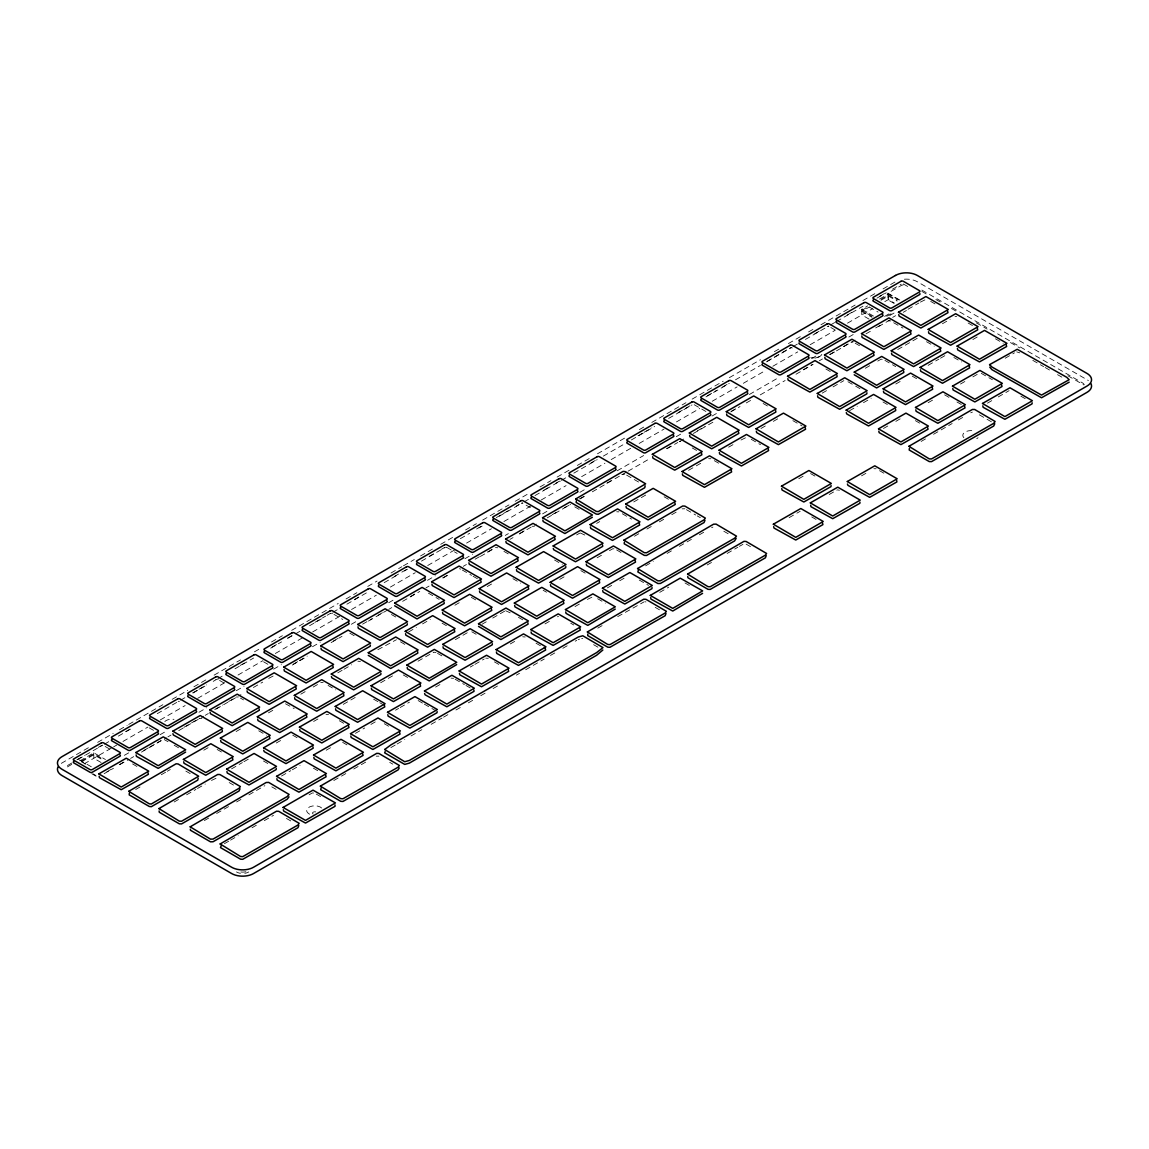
<?xml version="1.0" encoding="UTF-8"?>
<svg xmlns="http://www.w3.org/2000/svg" width="1149" height="1149" viewBox="0 0 1149 1149"><rect width="100%" height="100%" fill="white"/><g stroke="black" fill="none" stroke-linecap="round" stroke-linejoin="round"><path stroke-width="0.75" stroke-dasharray="5 3.75" d="M88.358 747.726L61.974 762.965A15.425 8.905 0 0 0 60.638 763.841M97.665 742.355L113.191 733.392M119.395 729.816L127.166 725.335M128.717 724.43L162.856 704.725M172.178 699.339L187.689 690.377M193.908 686.8L207.868 678.729M214.087 675.152L240.471 659.914M254.432 651.842L260.651 648.266M271.509 641.989L282.381 635.713M291.688 630.341L338.251 603.455M346.021 598.974L356.879 592.697M367.752 586.421L377.059 581.049M391.033 572.992L401.891 566.716M403.443 565.811L414.315 559.549M420.52 555.958L434.494 547.901M440.699 544.31L453.108 537.143M465.532 529.976L476.404 523.7M482.609 520.109L508.993 504.885M515.197 501.294L529.172 493.223M540.03 486.961L550.902 480.684M557.107 477.094L571.082 469.036M577.286 465.446L591.261 457.388M597.466 453.798L625.401 437.668M639.375 429.597L645.58 426.02M651.799 422.43L685.939 402.724M692.143 399.134L723.195 381.209M729.4 377.633L760.451 359.709M774.412 351.637L780.616 348.061M788.386 343.58L802.347 335.508M808.566 331.932L814.77 328.341M820.975 324.75L855.129 305.045M862.885 300.564L876.859 292.492M883.064 288.916L895.488 281.735A15.425 8.905 0 0 1 896.996 280.974M76.854 759.776L84.523 755.353M98.326 747.381L101.385 745.615A1.637 0.948 0 0 1 101.916 745.414M125.715 731.568L131.848 728.021M192.773 692.847L197.384 690.19M198.921 689.314L206.576 684.876M240.112 665.515L246.245 661.982M272.112 647.045L278.245 643.512M287.451 638.198L292.047 635.541A1.637 0.948 0 0 1 294.359 635.541M314.84 622.37L325.584 616.18M327.106 615.289L330.18 613.523M354.51 599.476L360.642 595.929M394.179 576.568L400.312 573.035M401.834 572.145L406.444 569.487A1.637 0.948 0 0 1 408.757 569.487M429.238 556.331L435.37 552.784M441.503 549.251L444.577 547.484A1.637 0.948 0 0 1 445.41 547.226M476.576 529L482.709 525.466M496.296 517.61L510.099 509.639M516.231 506.106L519.305 504.325M543.635 490.278L549.768 486.745M555.901 483.198L558.974 481.431A1.637 0.948 0 0 1 561.287 481.431M590.974 462.961L597.107 459.413M638.011 435.801L642.607 433.144M644.144 432.254L651.813 427.83M678.054 412.678L691.856 404.707M707.353 395.759L716.559 390.445M722.692 386.911L728.825 383.364M767.072 361.289L780.875 353.317M782.397 352.427L790.067 348.003A1.637 0.948 0 0 1 792.379 348.003M814.785 333.741L820.917 330.194M847.158 315.056L853.29 311.508M879.531 296.356L885.664 292.808M71.741 763.037L66.197 766.297A8.416 4.869 0 0 0 64.746 768.006M77.96 759.446L102.821 745.083M104.372 744.193L109.04 741.493M118.361 736.107L132.365 728.035M157.226 713.673L178.985 701.105M180.551 700.215L185.204 697.515M192.989 693.034L206.978 684.948M213.197 681.371L216.299 679.576M217.85 678.671L224.069 675.081M234.956 668.804L253.613 658.032M270.704 648.165L281.591 641.874M287.81 638.284L294.029 634.693M295.58 633.803L300.234 631.103M309.569 625.717L323.558 617.645M332.88 612.259L337.547 609.573M346.869 604.187L368.642 591.62M384.183 582.644L398.172 574.572M404.391 570.981L407.493 569.186M421.482 561.1L444.807 547.642M460.347 538.666L469.682 533.28M479.004 527.894L482.106 526.098M499.212 516.231L522.522 502.774M524.088 501.869L528.741 499.183M534.96 495.592L544.296 490.206M545.847 489.302L559.836 481.23M561.387 480.339L567.606 476.749M573.825 473.158L597.15 459.686M603.354 456.096L625.128 443.543M631.347 439.952L654.657 426.48M668.646 418.408L691.971 404.951M705.96 396.865L729.27 383.407M735.489 379.816L760.365 365.454M766.584 361.863L791.446 347.515M793.011 346.61L797.665 343.924M805.435 339.429L828.759 325.971M830.31 325.066L834.978 322.381M836.529 321.49L862.956 306.223M876.946 298.151L886.267 292.765M892.486 289.175L901.261 284.176M71.712 764.387L66.197 767.633A8.416 4.869 0 0 0 65.579 768.164M894.066 303.393L887.904 299.832L887.904 293.153L901.261 285.512A8.416 4.869 0 0 1 905.297 284.55M79.942 760.825L93.816 752.81L105.449 759.532M872.034 316.32L861.779 310.402L861.779 309.282L867.682 305.878M879.502 299.056L888.364 293.943L898.619 299.86M81.493 760.968L93.816 753.859L103.999 759.733M861.779 310.402L867.682 306.998M880.981 299.315L888.364 295.063L897.154 300.133M81.493 761.859L93.816 754.749L103.999 760.624M869.104 319.135L861.779 314.912L861.779 311.365L869.161 307.113M880.981 300.291L888.364 296.025L897.154 301.095M84.092 763.898L112.085 747.74M113.636 746.85L116.738 745.055M122.957 741.464L147.833 727.102M160.271 719.92L185.147 705.558M197.599 698.377L227.129 681.328M238.015 675.038L262.891 660.675M275.329 653.494L303.322 637.336M312.643 631.95L342.187 614.902M351.508 609.516L376.384 595.153M390.387 587.067L415.263 572.705M427.701 565.523L455.679 549.366M466.566 543.089L491.442 528.727M503.88 521.545L531.858 505.388M541.193 500.002L566.069 485.639M581.609 476.663L604.934 463.191M611.153 459.6L631.375 447.938M639.146 443.457L664.021 429.094M676.459 421.913L699.784 408.441M712.222 401.26L737.098 386.897M743.317 383.306L765.076 370.739M772.846 366.258L797.722 351.896M810.16 344.714L835.036 330.352M847.474 323.171L872.35 308.808M884.787 301.627L888.364 299.573L894.224 302.948M124.351 755.338L129.018 752.652M160.113 734.699L166.332 731.109M198.978 712.251L206.748 707.77M236.292 690.707L244.062 686.226M273.606 669.163L281.376 664.682M312.471 646.729L320.255 642.234M351.35 624.28L357.569 620.69M388.664 602.737L394.883 599.146M427.529 580.302L435.299 575.807M464.842 558.759L472.612 554.263M505.258 535.42L508.375 533.624M542.572 513.876L548.791 510.285M579.886 492.332L586.105 488.742M617.2 470.788L643.641 455.535M676.287 436.677L680.955 433.992M712.05 416.039L718.269 412.448M749.363 394.495L778.907 377.432M811.553 358.589L816.221 355.888M848.867 337.045L853.535 334.345M884.629 316.392L890.848 312.801M886.741 316.291L894.123 312.025M889.699 315.558L895.602 312.14M892.644 317.383L895.602 315.688M106.886 771.798L113.062 768.221M119.252 764.659L125.442 761.083M143.855 750.441L148.494 747.769M150.045 746.879L160.86 740.631M183.926 727.317L199.395 718.384M214.719 709.536L222.446 705.069M228.637 701.508L233.276 698.822M268.708 678.37L274.194 675.483M293.311 664.165L297.95 661.479M299.501 660.589L307.228 656.122M333.382 641.027L339.558 637.451M362.624 624.151L371.903 618.794M378.093 615.218L384.269 611.641M410.423 596.546L416.613 592.97M442.767 577.875L448.943 574.313M475.097 559.204L481.287 555.642M487.463 552.066L493.653 548.49M519.808 533.395L525.998 529.818M552.138 514.723L558.328 511.161M564.518 507.585L570.349 504.698M579.656 498.838L585.674 495.363M606.744 483.198L612.762 479.722M666.549 448.67L672.74 445.094M697.342 430.889L705.084 426.423M731.224 411.328L737.414 407.766M803.295 369.719L812.573 364.362M829.449 354.624L834.088 351.953M843.366 346.596L851.093 342.129L853.003 342.057M875.696 327.925L881.886 324.348M908.04 309.253L918.87 303.006M920.406 302.115L926.252 299.228M104.142 773.679L113.464 768.293M119.683 764.703L129.018 759.317M130.569 758.426L133.672 756.631M141.456 752.135L155.445 744.064M156.996 743.159L166.332 737.773M167.883 736.882L170.986 735.087M178.77 730.592L203.646 716.229M205.197 715.339L208.314 713.543M216.084 709.048L240.96 694.685M253.398 687.504L262.719 682.118M292.263 665.07L304.7 657.889M331.127 642.621L342.014 636.345M368.441 621.078L387.098 610.306M388.664 609.415L391.766 607.62M402.653 601.329L419.758 591.462M425.977 587.871L429.08 586.076M443.069 577.99L449.288 574.399M463.291 566.328L466.393 564.532M480.383 556.446L494.386 548.375M509.926 539.398L513.043 537.603M519.262 534.012L536.353 524.145M547.24 517.854L570.565 504.397M579.886 499.011L586.105 495.42M592.324 491.829L626.535 472.081M628.086 471.176L649.86 458.609M666.966 448.742L677.838 442.451M679.404 441.561L684.057 438.861M693.393 433.475L715.152 420.907M730.707 411.931L740.028 406.545M746.247 402.954L752.466 399.364M760.25 394.883L785.126 380.52M795.998 374.229L813.104 364.362M819.323 360.772L822.44 358.976M830.21 354.481L834.878 351.795M836.429 350.89L855.086 340.118M865.973 333.842L872.192 330.251M878.411 326.661L892.4 318.575M903.286 312.298L906.389 310.503M135.697 789.507L140.207 786.893M161.277 774.742L165.786 772.128M167.294 771.266L170.296 769.528M203.79 750.196L209.98 746.62M236.12 731.525L242.31 727.949M268.464 712.854L274.654 709.278M300.808 694.183L306.984 690.606M313.174 687.045L321.145 682.463L323.142 682.621M337.777 672.826L342.416 670.154M343.968 669.264L351.695 664.797M377.849 649.702L396.405 639.72M408.642 631.921L416.369 627.455M422.559 623.893L430.286 619.426M454.889 605.221L461.079 601.645M487.233 586.55L493.409 582.974M576.64 534.917L579.742 533.136M596.618 523.398L599.706 521.617M633.76 501.941L647.677 493.912M688.567 470.3L694.757 466.738M696.294 465.848L702.484 462.271M728.638 447.176L734.814 443.6M741.004 440.024L746.836 437.151M760.968 428.505L767.159 424.929M773.349 421.367L779.525 417.791M822.21 393.145L826.849 390.473M833.039 386.897L843.869 380.649M865.384 368.226L871.56 364.65M877.75 361.088L881.082 359.192L883.38 359.493M897.714 349.555L917.821 337.95L920.349 338.136M942.424 323.745L950.151 319.278M849.556 410.71L857.283 406.258M863.474 402.681L871.201 398.215M895.818 384.01L901.994 380.434M928.148 365.339L938.977 359.091M940.514 358.201L946.704 354.624M972.858 339.53L979.034 335.953M174.174 801.988L180.393 798.397M186.612 794.806L195.933 789.42M197.484 788.516L205.269 784.035M211.488 780.444L218.727 776.997M231.567 768.853L242.382 762.591M243.933 761.701L250.123 758.139M276.263 743.03L282.453 739.468M313.634 721.457L319.824 717.895M343.264 704.351L357.181 696.323M380.635 682.779L394.552 674.75M418.006 661.206L433.475 652.273M455.377 639.634L469.295 631.591M481.919 624.309L486.558 621.623M492.734 618.061L505.115 610.909M559.735 579.369L565.926 575.807M597.107 557.796L603.297 554.235M609.473 550.658L612.819 548.762L614.801 548.92M634.478 536.224L640.697 532.633M646.916 529.043L653.135 525.452M659.354 521.861L665.573 518.271M671.792 514.68L678.011 511.09M204.35 820.587L210.497 817.04M216.63 813.492L230.461 805.506M236.608 801.959L242.755 798.411M248.888 794.864L264.873 785.672M281.505 776.035L290.783 770.677M292.334 769.787L300.061 765.32M326.215 750.225L332.391 746.649M355.458 733.335L364.736 727.978M370.926 724.416L377.102 720.84M395.529 710.211L398.617 708.416M400.168 707.525L409.446 702.168M435.6 687.073L441.776 683.497M470.257 667.066L473.345 665.271M474.896 664.381L484.174 659.023M510.328 643.928L516.519 640.352M544.999 623.907L551.175 620.345M575.017 606.571L581.207 603.01M587.383 599.433L593.229 596.546M607.361 587.915L613.537 584.338M619.728 580.762L625.918 577.2M645.594 565.839L653.264 561.401M667.095 553.416L673.242 549.868M679.375 546.321L685.522 542.773M687.059 541.897L693.206 538.35M699.353 534.802L705.5 531.255M883.452 428.505L889.642 424.929M895.832 421.367L902.008 417.791M928.162 402.696L934.352 399.12M960.507 384.025L966.682 380.448M972.873 376.886L979.063 373.31M1005.217 358.215L1014.481 352.858M798.77 478.731L804.946 475.169M224.4 843.696L228.996 841.039M230.532 840.149L238.202 835.725M252.019 827.754L258.152 824.206M264.299 820.659L273.505 815.345M309.081 794.806L312.356 792.954L314.424 793.054M333.813 780.53L339.946 776.983M341.483 776.106L347.616 772.559M353.763 769.011L367.565 761.04M390.875 747.582L395.529 744.897M397.08 744.006L404.821 739.525M411.026 735.949L421.87 729.687M431.162 724.33L442.006 718.068M443.557 717.163L449.762 713.586M455.952 710.01L462.157 706.434M468.347 702.858L474.551 699.281M480.742 695.705L486.946 692.115M493.136 688.538L499.327 684.962M516.375 675.124L519.477 673.343M525.668 669.752L544.267 659.023M550.457 655.447L556.662 651.871M562.852 648.295L569.057 644.718M597.753 628.144L603.886 624.596M617.702 616.625L644.259 601.774M659.741 592.353L668.775 587.139M707.166 564.978L713.299 561.43M727.116 553.459L737.859 547.254M739.381 546.364L742.929 544.367M789.133 517.653L795.309 514.077M796.86 513.186L800.192 511.291M829.205 494.515L836.932 490.048M861.535 475.844L867.725 472.282M921.139 441.431L927.344 437.855M933.548 434.279L952.148 423.536M958.352 419.959L964.557 416.369M987.451 403.155L992.09 400.47M998.28 396.908L1009.095 390.66M819.725 356.535L815.618 358.014L810.72 357.641M711.633 527.707L712.911 527.089M970.747 412.793L972.399 412.118M575.218 641.185L576.741 640.395M248.744 871.947L247.739 872.45A8.416 4.869 0 0 1 244.794 873.297M621.781 474.523L624.797 474.106M888.076 320.772L890.604 320.973M532.174 526.256L534.414 526.299M708.674 458.695L710.901 458.738M616.711 511.793L618.952 511.836M236.364 697.041L238.274 696.969M357.885 661.221L360.413 661.422M873.901 468.706L876.141 468.749M326 714.319L328.542 714.506M557.366 616.769L558.558 616.568M522.694 636.79L525.237 636.977M485.725 658.133L488.253 658.32M451.054 678.14L453.596 678.341M578.191 639.72L579.527 639.146M682.133 508.835L684.89 508.777M376.211 756.171L378.926 756.143M955.034 316.492L956.686 316.521M495.449 547.499L497.732 547.8M433.704 652.172L436.002 652.474M199.624 718.283L201.922 718.585M581.653 638.456L582.787 638.442M679.461 441.345L680.826 441.446M837.463 489.876L839.459 490.25M580.274 532.964L586.895 536.009M505.646 610.737L512.267 613.781M459.428 568.741L460.763 569.143M1016.707 351.867L1019.781 352.872M645.221 601.76L645.939 601.975M285.483 703.763L294.173 708.574M164.307 739.654L168.027 741.708M981.289 373.353L992.391 379.73M543.161 590.27L546.551 592.209M236.479 871.947L237.484 872.45A8.416 4.869 0 0 0 240.428 873.297M309.627 814.181L309.038 813.865A8.172 4.711 0 0 1 309.842 806.785A8.172 4.711 0 0 1 321.892 808.178M921.843 290.065L1082.803 383.077A8.416 4.869 0 0 1 1084.254 384.771M921.843 291.401L926.511 294.101M935.832 299.487L942.051 303.077M951.372 308.449L957.591 312.04M976.248 322.812L987.12 329.088M1010.431 342.56L1019.766 347.932M1067.938 375.752L1082.803 384.412A8.416 4.869 0 0 1 1083.421 384.929M903.315 283.961L907.724 286.503M930.676 301.397L936.837 304.973M968.133 323.027L974.295 326.589M995.465 338.811L1003.192 343.278M1032.807 360.369L1043.622 366.617M1045.159 367.508L1051.349 371.07M1057.525 374.646L1063.701 378.208M887.904 293.153L900.227 300.277M869.276 307.013L878.095 312.097M893.692 322.754L902.956 328.097M926.525 341.713L934.238 346.165M953.871 357.497L961.584 361.949M1020.886 396.19L1027.062 399.751M861.779 309.282L873.499 316.061M861.779 311.365L872.034 317.296M830.828 327.508L836.716 330.898M855.172 343.206L861.348 346.768M884.917 360.384L895.717 366.617M912.263 376.168L918.439 379.73M944.622 394.854L950.783 398.416M956.959 401.978L961.584 404.649M979.35 414.832L985.512 418.394M987.063 419.284L991.688 421.956M825.916 369.016L832.077 372.578M847.933 381.727L854.109 385.288M855.66 386.179L861.822 389.741M883.006 401.978L889.168 405.54M915.351 420.649L921.527 424.211M763.123 403.486L769.299 407.048M792.867 420.649L802.131 425.992M879.531 470.688L885.692 474.25M694.168 404.707L705.931 411.5M751.259 439.32L760.523 444.677M810.576 473.575L816.752 477.137M692.258 447.952L698.434 451.514M714.29 460.677L720.466 464.239M811.74 516.935L817.916 520.511M626.65 475.14L640.539 483.169M664.108 496.77L670.284 500.332M686.441 509.668L695.691 515.011M697.242 515.901L700.33 517.682M723.813 531.24L729.988 534.802M746.132 544.123L752.308 547.685M622.327 513.761L631.591 519.104M574.773 506.881L580.949 510.443M685.019 582.974L691.195 586.536M616.654 549.954L622.815 553.516M526.084 505.143L530.508 507.686M639.261 580.058L648.51 585.401M655.189 607.333L661.364 610.895M580.834 570.636L585.459 573.308M554.55 560.023L562.263 564.475M597.652 598.73L605.365 603.182M503.908 551.362L510.084 554.924M512.942 578.694L520.655 583.161M446.889 547.484L457.173 553.416M570.694 623.203L573.782 624.984M593.588 644.675L598.212 647.347M462.3 570.033L471.564 575.376M473.101 576.267L479.277 579.828M518.443 617.343L524.619 620.905M471.334 597.379L477.51 600.941M536.037 643.21L545.287 648.553M428.405 593.157L439.205 599.405M471.822 631.792L477.998 635.354M442.078 623.175L448.254 626.736M494.429 661.881L500.605 665.458M391.436 614.514L397.611 618.076M437.539 653.364L443.715 656.926M400.47 641.846L406.645 645.422M455.133 679.231L464.397 684.574M465.934 685.465L472.11 689.027M333.957 614.37L342.79 619.469M349.827 633.185L356.003 636.747M403.27 674.937L409.432 678.499M418.15 700.574L422.789 703.245M424.326 704.136L435.126 710.384M373.612 699.181L378.251 701.852M379.788 702.743L384.412 705.414M328.068 685.436L335.781 689.888M384.269 723.712L390.445 727.274M263.581 661.795L267.99 664.352M339.343 720.753L343.968 723.425M389.726 762.376L392.814 764.157M342.661 742.383L348.836 745.945M219.56 680.423L223.983 682.966M240.443 698.118L243.531 699.899M292.722 735.188L298.884 738.75M258.74 730.807L266.453 735.259M313.404 768.178L319.566 771.755M263.451 760.997L269.627 764.559M316.262 794.103L322.438 797.665M217.132 749.478L223.308 753.04M271.796 786.864L277.972 790.426M149.183 727.848L153.593 730.391M174.203 745.27L180.379 748.832M229.182 782.57L235.358 786.131M286.431 818.447L292.607 822.009M185.851 771.108L192.027 774.67M105.162 746.462L109.586 749.004M132.595 763.941L138.77 767.518M101.083 762.491L93.816 758.297L93.816 754.749M79.425 759.92L91.762 767.044M81.407 761.658L88.674 765.866M93.04 773.851L95.941 775.532M91.762 773.708L96.372 776.379M888.364 293.943L888.364 295.063M888.364 296.025L888.364 299.573M93.816 752.81L93.816 753.859M215.782 679.562A1.637 0.948 0 0 1 216.314 679.361M217.563 679.361A1.637 0.948 0 0 1 218.095 679.562M904.378 279.207A15.425 8.905 0 0 1 917.304 281.735L1087.026 379.73A15.425 8.905 0 0 1 1088.362 380.606M245.829 871.746A8.416 4.869 0 0 1 239.38 871.746M521.373 503.248A1.637 0.948 0 0 1 522.896 503.334M446.042 547.226A1.637 0.948 0 0 1 446.631 547.355M164.795 721.543A8.172 4.711 0 0 1 173.987 719.346M821.837 354.423A8.172 4.711 0 0 1 811.84 357.756M827.294 326.546A1.637 0.948 0 0 1 828.831 326.46M330.424 613.408A1.637 0.948 0 0 1 331.013 613.264M331.659 613.264A1.637 0.948 0 0 1 332.492 613.523M178.181 701.378A1.637 0.948 0 0 1 179.431 701.378M313.217 814.038A2.269 1.307 0 0 1 313.016 812.314A2.269 1.307 0 0 1 315.961 811.984M978.043 437.683A8.172 4.711 0 0 1 976.736 438.659M963.882 437.683A8.172 4.711 0 0 1 965.189 431.995A8.172 4.711 0 0 1 975.041 431.234"/><path stroke-width="1.5" d="M1069.173 382.157L1041.54 397.755L991.96 369.676L989.749 367.134M368.254 655.361L390.646 668.503L417.776 653.12L417.705 651.828M394.653 605.782L417.03 618.923L444.175 603.541L444.103 602.248M478.515 626.392L500.892 639.548L528.037 624.151L527.966 622.859M854.238 374.775L876.63 387.931L903.76 372.535L903.689 371.242M190.346 829.161L190.461 830.253L210.526 841.829L213.068 841.743L287.178 799.23L288.988 796.86M687.734 576.468L687.935 577.732L707.985 589.308L710.183 589.423L765.378 557.839L766.196 555.714M159.122 810.95L159.266 812.242L179.33 823.819L181.556 823.905L239.064 790.986L239.983 788.803M172.91 733.708L173.442 735.03L195.172 747.008L222.317 731.626L222.245 730.333M263.71 750.311L264.227 751.633L285.972 763.625L313.117 748.243L313.031 746.951M331.4 676.546L331.932 677.867L353.662 689.86L380.807 674.463L380.937 673.371M424.584 693.465L425.101 694.786L446.846 706.779L473.977 691.382L473.905 690.089M553.258 548.461L553.789 549.782L575.52 561.76L602.665 546.378L602.593 545.086M846.282 412.635L846.799 413.97L868.543 425.949L895.674 410.566L895.602 409.274M847.431 484.031L847.948 485.352L869.692 497.33L896.838 481.948L896.751 480.655M283.3 809.729L283.746 811.093L305.519 823.057L335.02 806.311L335.034 804.961M385.159 751.618L384.656 752.825L404.721 764.401L409.317 763.137L596.633 655.26L602.852 650.018M587.785 634.018L587.728 635.584L607.792 647.174L609.975 647.275L665.17 615.692L665.989 613.566M624.367 542.184L624.237 543.793L644.302 555.369L646.542 555.455L704.05 522.536L704.955 520.353M909.434 448.325L909.189 449.991L929.254 461.568L931.566 461.611L993.684 426.035L994.775 423.737M638.399 570.119L637.853 571.958L657.917 583.534L660.445 583.448L734.57 540.935L736.15 538.364M129.334 793.198L129.219 794.893L149.284 806.469L151.309 806.684L197.743 780.157L198.203 778.232M576.31 500.806L576.195 502.486L596.259 514.077L598.284 514.278L644.718 487.751L645.163 485.84M321.117 787.884L320.715 789.751L340.779 801.327L342.962 801.442L398.172 769.844L399.22 767.905M99.144 776.264L99.489 777.715L121.22 789.708L148.365 774.325L148.034 772.86M136.128 754.907L136.458 756.372L158.203 768.365L185.621 752.078M210.08 712.222L210.411 713.673L232.155 725.665L259.286 710.269L259.214 708.99M247.049 690.865L247.394 692.33L269.125 704.323L296.27 688.926L295.939 687.461M284.033 669.522L284.363 670.987L306.108 682.966L333.239 667.583L332.908 666.118M321.002 648.165L321.347 649.63L343.077 661.623L370.222 646.226L370.351 645.135M357.985 626.823L358.316 628.288L380.06 640.266L407.191 624.884L407.335 623.778M183.682 761.801L184.027 763.252L205.757 775.245L232.902 759.848L232.572 758.397M220.665 740.444L220.996 741.909L242.741 753.902L269.871 738.505L269.541 737.04M431.938 584.123L432.268 585.588L454.013 597.581L481.144 582.184L480.813 580.719M257.635 719.102L257.979 720.567L279.71 732.545L306.855 717.163L306.524 715.698M468.907 562.78L469.252 564.245L490.982 576.223L518.127 560.841L517.797 559.376M294.618 697.745L294.948 699.21L316.693 711.202L343.824 695.806L343.752 694.527M505.89 541.423L506.221 542.888L527.966 554.881L555.096 539.484L554.766 538.034M542.859 520.08L543.204 521.545L564.935 533.538L592.353 517.251M405.54 633.702L405.884 635.167L427.615 647.16L454.76 631.763L454.429 630.298M226.928 771.525L227.258 772.99L248.988 784.968L276.133 769.586L276.263 768.48M442.523 612.36L442.853 613.825L464.598 625.803L491.729 610.421L491.399 608.956M652.632 456.699L652.977 458.164L674.707 470.156L701.852 454.76L701.522 453.295M479.492 591.017L479.837 592.467L501.567 604.46L528.712 589.064L528.382 587.613M689.615 435.356L689.946 436.821L711.691 448.799L738.821 433.417L738.491 431.952M299.717 729.5L300.047 730.965L321.792 742.943L348.937 727.561L348.592 726.096M516.476 569.66L516.806 571.125L538.551 583.118L565.681 567.721L565.825 566.629M726.585 414.013L726.929 415.478L748.66 427.457L775.805 412.074L775.733 410.782M335.537 708.818L335.867 710.283L357.612 722.261L384.757 706.879L384.412 705.414M371.357 688.136L371.687 689.601L393.432 701.579L420.577 686.197L420.247 684.732M787.841 378.653L788.171 380.118L809.901 392.096L837.046 376.714L836.975 375.421M590.428 526.96L590.758 528.425L612.503 540.418L639.634 525.021L639.304 523.571M407.177 667.454L407.507 668.919L429.252 680.897L456.67 664.61M824.81 357.31L825.14 358.761L846.885 370.754L874.016 355.357L873.685 353.906M626.033 506.407L626.363 507.872L648.108 519.865L675.239 504.468L674.908 503.003M442.997 646.772L443.327 648.237L465.072 660.215L492.217 644.833L492.347 643.727M861.793 335.953L862.123 337.418L883.854 349.411L910.999 334.014L910.669 332.549M682.377 473.876L682.721 475.341L704.452 487.32L731.597 471.937L731.267 470.472M276.866 778.72L277.196 780.171L298.941 792.164L326.072 776.781L325.742 775.316M898.762 314.611L899.092 316.076L920.837 328.054L947.968 312.672L947.638 311.207M514.637 605.408L514.982 606.873L536.712 618.866L563.857 603.469L563.527 602.004M719.36 452.534L719.691 453.999L741.435 465.977L768.566 450.595L768.236 449.13M313.835 757.363L314.18 758.828L335.91 770.821L363.055 755.424L362.725 753.959M550.457 584.726L550.802 586.191L572.532 598.184L599.677 582.787L599.347 581.322M756.329 431.177L756.674 432.642L778.404 444.634L805.55 429.238L805.219 427.773M350.818 736.021L351.149 737.486L372.894 749.464L400.024 734.082L399.694 732.617M586.292 564.044L586.622 565.509L608.352 577.502L635.498 562.105L635.167 560.64M387.788 714.678L388.132 716.129L409.863 728.121L437.008 712.725L437.137 711.633M817.571 395.816L817.916 397.281L839.646 409.274L866.791 393.877L866.921 392.786M459.442 673.314L459.772 674.779L481.503 686.757L508.648 671.375L508.318 669.91M891.523 353.131L891.868 354.596L913.599 366.574L940.744 351.192L940.413 349.727M496.411 651.957L496.741 653.422L518.486 665.415L545.617 650.018L545.287 648.553M928.507 331.774L928.837 333.239L950.582 345.231L977.713 329.835L977.382 328.37M531.082 631.95L531.413 633.415L553.143 645.393L580.288 630.011L579.958 628.546M565.739 611.929L566.069 613.394L587.814 625.386L615.232 609.099M602.722 590.586L603.053 592.051L624.797 604.029L651.928 588.647L652.058 587.541M883.437 391.148L883.768 392.613L905.513 404.606L932.658 389.209L932.327 387.744M920.421 369.806L920.751 371.271L942.496 383.249L969.627 367.867L969.296 366.402M957.39 348.463L957.72 349.914L979.465 361.906L1006.61 346.51L1006.28 345.059M781.751 488.555L782.081 490.02L803.826 501.998L830.971 486.616L831.1 485.51M878.813 431.177L879.157 432.642L900.888 444.634L928.033 429.238L927.703 427.773M915.796 409.834L916.126 411.299L937.871 423.277L965.002 407.895L964.672 406.43M952.765 388.491L953.11 389.942L974.84 401.935L1001.985 386.538L1001.655 385.087M773.665 526.587L773.995 528.037L795.74 540.03L822.885 524.633L822.54 523.183M810.648 505.23L810.979 506.695L832.709 518.687L859.854 503.291L859.983 502.199M982.812 405.827L983.142 407.292L1004.887 419.284L1032.032 403.888L1032.161 402.796M650.722 597.566L650.952 599.089L672.74 611.038L702.585 593.358M221.326 845.477L220.507 847.603L240.572 859.179L242.755 859.294L297.964 827.697L298.783 825.571M455.105 541.394A1.637 0.948 0 0 0 455.105 542.73L471.277 552.066A1.637 0.948 0 0 0 473.589 552.066L501.194 536.138A1.637 0.948 0 0 0 501.194 534.802M234.267 688.912A1.637 0.948 0 0 1 234.267 690.247L206.662 706.175A1.637 0.948 0 0 1 204.35 706.175L188.177 696.84A1.637 0.948 0 0 1 187.976 695.648M1091.019 383.723A15.425 8.905 0 0 1 1087.026 392.326L253.512 873.556A15.425 8.905 0 0 1 231.696 873.556L61.974 775.561A15.425 8.905 0 0 1 57.981 766.957M539.527 512.928A1.637 0.948 0 0 1 539.326 514.12L511.722 530.062A1.637 0.948 0 0 1 509.409 530.062L493.237 520.712A1.637 0.948 0 0 1 493.237 519.377M416.771 563.556A1.637 0.948 0 0 0 416.972 564.748L433.144 574.083A1.637 0.948 0 0 0 435.457 574.083L463.061 558.155A1.637 0.948 0 0 0 463.061 556.82M577.459 490.767A1.637 0.948 0 0 1 577.459 492.102L549.854 508.045A1.637 0.948 0 0 1 547.542 508.045L531.369 498.709A1.637 0.948 0 0 1 531.369 497.373M615.591 468.749A1.637 0.948 0 0 1 615.591 470.085L587.986 486.027A1.637 0.948 0 0 1 585.674 486.027L569.502 476.691A1.637 0.948 0 0 1 569.301 475.499M158.002 732.933A1.637 0.948 0 0 1 158.002 734.268L130.397 750.211A1.637 0.948 0 0 1 128.099 750.211L111.913 740.875A1.637 0.948 0 0 1 111.913 739.539M310.733 645.02A1.637 0.948 0 0 1 310.532 646.212L282.927 662.154A1.637 0.948 0 0 1 280.615 662.154L264.442 652.804A1.637 0.948 0 0 1 264.442 651.469M424.929 578.837A1.637 0.948 0 0 1 424.929 580.173L397.324 596.101A1.637 0.948 0 0 1 395.012 596.101L378.84 586.766A1.637 0.948 0 0 1 378.639 585.573M673.371 435.399A1.637 0.948 0 0 1 673.371 436.735L645.767 452.677A1.637 0.948 0 0 1 643.454 452.677L627.268 443.327A1.637 0.948 0 0 1 627.268 441.992M710.542 414.2A1.637 0.948 0 0 1 710.341 415.392L682.736 431.32A1.637 0.948 0 0 1 680.423 431.32L664.251 421.985A1.637 0.948 0 0 1 664.251 420.649M747.525 392.843A1.637 0.948 0 0 1 747.324 394.035L719.719 409.978A1.637 0.948 0 0 1 717.407 409.978L701.22 400.628A1.637 0.948 0 0 1 701.22 399.306M919.846 293.613A1.637 0.948 0 0 1 919.487 294.632L891.883 310.575A1.637 0.948 0 0 1 889.57 310.575L873.398 301.239A1.637 0.948 0 0 1 873.398 299.903M882.518 314.654A1.637 0.948 0 0 1 882.518 315.989L854.913 331.917A1.637 0.948 0 0 1 852.601 331.917L836.415 322.582A1.637 0.948 0 0 1 836.415 321.246M845.535 335.996A1.637 0.948 0 0 1 845.535 337.332L817.93 353.274A1.637 0.948 0 0 1 815.618 353.274L799.445 343.924A1.637 0.948 0 0 1 799.086 342.905M808.566 357.339A1.637 0.948 0 0 1 808.566 358.675L780.961 374.617A1.637 0.948 0 0 1 778.649 374.617L762.462 365.281A1.637 0.948 0 0 1 762.261 364.089M386.796 600.841A1.637 0.948 0 0 1 386.796 602.177L359.192 618.119A1.637 0.948 0 0 1 356.879 618.119L340.707 608.783A1.637 0.948 0 0 1 340.707 607.448M348.664 622.859A1.637 0.948 0 0 1 348.664 624.194L321.059 640.137A1.637 0.948 0 0 1 318.747 640.137L302.575 630.787A1.637 0.948 0 0 1 302.575 629.465M272.399 666.894A1.637 0.948 0 0 1 272.399 668.23L244.794 684.158A1.637 0.948 0 0 1 242.482 684.158L226.31 674.822A1.637 0.948 0 0 1 226.31 673.486M196.134 710.929A1.637 0.948 0 0 1 196.134 712.251L168.53 728.193A1.637 0.948 0 0 1 166.232 728.193L150.045 718.857A1.637 0.948 0 0 1 149.844 717.665M120.085 755.094A1.637 0.948 0 0 1 119.869 756.286L92.279 772.229A1.637 0.948 0 0 1 89.967 772.229L73.78 762.879A1.637 0.948 0 0 1 73.78 761.557M283.085 807.431L305.519 820.386L335.436 802.907L313.002 790.153L283.085 807.431M650.291 595.412L672.74 608.381L702.657 590.902L680.208 578.148L650.291 595.412M128.76 791.316L149.284 803.812L151.309 804.013L198.676 776.207L178.138 763.984L176.113 763.783L128.76 791.316M575.735 498.925L596.259 511.406L598.284 511.607L645.652 483.815L625.113 471.578L623.074 471.377L575.735 498.925M989.591 364.635L991.96 367.019L1041.54 395.084L1069.159 379.716L1066.789 377.332L1017.21 349.267L989.591 364.635M190.174 826.835L210.526 839.158L213.068 839.072L287.178 796.559L289.088 794.447L268.708 782.412L266.18 782.498L190.174 826.835M637.566 568.54L657.917 580.863L660.445 580.776L734.57 538.263L736.48 536.152L716.1 524.116L713.558 524.203L637.566 568.54M220.163 843.969L240.572 856.508L242.755 856.623L297.964 825.025L299.157 823.316L278.719 811.323L276.521 811.208L220.163 843.969M320.356 786.117L340.779 798.656L342.962 798.77L398.172 767.173L399.364 765.464L378.926 753.471L376.728 753.356L320.356 786.117M587.369 631.95L607.792 644.503L609.975 644.603L665.17 613.02L666.377 611.311L645.939 599.318L643.742 599.203L587.369 631.95M687.576 574.098L707.985 586.651L710.183 586.751L765.378 555.168L766.57 553.459L746.132 541.466L743.949 541.351L687.576 574.098M158.935 808.594L179.33 821.147L181.556 821.233L239.064 788.315L240.356 786.548L219.919 774.555L217.692 774.469L158.935 808.594M623.921 540.145L644.302 552.698L646.542 552.784L704.05 519.865L705.328 518.098L684.89 506.106L682.664 506.02L623.921 540.145M98.843 773.895L121.22 787.036L148.738 771.151L126.289 758.196L98.843 773.895M135.812 752.552L158.203 765.694L185.707 749.809L163.273 736.854L135.812 752.552M172.795 731.195L195.172 744.351L222.691 728.466L200.242 715.511L172.795 731.195M183.38 759.432L205.757 772.573L233.276 756.688L210.827 743.733L183.38 759.432M209.764 709.852L232.155 722.994L259.66 707.109L237.225 694.154L209.764 709.852M220.349 738.089L242.741 751.231L270.245 735.346L247.796 722.391L220.349 738.089M246.748 688.51L269.125 701.651L296.643 685.766L274.194 672.811L246.748 688.51M226.612 769.169L248.988 782.311L276.507 766.426L254.058 753.471L226.612 769.169M257.333 716.732L279.71 729.874L307.228 714.003L284.78 701.048L257.333 716.732M283.717 667.152L306.108 680.294L333.612 664.424L311.178 651.454L283.717 667.152M263.581 747.812L285.972 760.954L313.476 745.069L291.042 732.114L263.581 747.812M294.302 695.389L316.693 708.531L344.197 692.646L321.749 679.691L294.302 695.389M276.55 776.351L298.941 789.492L326.445 773.607L304.011 760.652L276.55 776.351M320.7 645.81L343.077 658.952L370.596 643.067L348.147 630.112L320.7 645.81M299.401 727.13L321.792 740.272L349.296 724.401L326.862 711.432L299.401 727.13M331.285 674.046L353.662 687.188L381.181 671.303L358.732 658.348L331.285 674.046M313.533 755.008L335.91 768.15L363.429 752.265L340.98 739.31L313.533 755.008M357.669 624.467L380.06 637.609L407.565 621.724L385.13 608.769L357.669 624.467M335.221 706.448L357.612 719.59L385.116 703.719L362.682 690.75L335.221 706.448M368.254 652.689L390.646 665.831L418.15 649.961L395.701 636.991L368.254 652.689M350.502 733.651L372.894 746.807L400.398 730.922L377.964 717.967L350.502 733.651M394.653 603.11L417.03 616.252L444.548 600.367L422.1 587.412L394.653 603.11M371.055 685.766L393.432 698.922L420.936 683.037L398.502 670.082L371.055 685.766M405.238 631.347L427.615 644.488L455.133 628.604L432.685 615.649L405.238 631.347M387.486 712.308L409.863 725.45L437.381 709.565L414.933 696.61L387.486 712.308M431.622 581.767L454.013 594.909L481.517 579.024L459.083 566.069L431.622 581.767M406.875 665.084L429.252 678.24L456.756 662.355L434.322 649.4L406.875 665.084M442.207 609.99L464.598 623.146L492.102 607.261L469.654 594.306L442.207 609.99M424.455 690.966L446.846 704.107L474.35 688.222L451.916 675.267L424.455 690.966M468.605 560.41L490.982 573.552L518.501 557.682L496.052 544.727L468.605 560.41M442.695 644.417L465.072 657.558L492.591 641.673L470.142 628.718L442.695 644.417M479.19 588.647L501.567 601.789L529.086 585.904L506.637 572.949L479.19 588.647M459.126 670.944L481.503 684.086L509.021 668.201L486.573 655.246L459.126 670.944M478.515 623.735L500.892 636.876L528.411 620.991L505.962 608.036L478.515 623.735M505.574 539.068L527.966 552.209L555.47 536.324L533.035 523.37L505.574 539.068M516.16 567.304L538.551 580.446L566.055 564.561L543.621 551.606L516.16 567.304M496.095 649.602L518.486 662.743L545.99 646.858L523.556 633.903L496.095 649.602M514.335 603.053L536.712 616.194L564.231 600.309L541.782 587.354L514.335 603.053M542.558 517.725L564.935 530.867L592.453 514.982L570.005 502.027L542.558 517.725M553.143 545.947L575.52 559.089L603.038 543.218L580.59 530.264L553.143 545.947M530.766 629.58L553.143 642.722L580.662 626.851L558.213 613.882L530.766 629.58M550.156 582.371L572.532 595.512L600.051 579.627L577.602 566.672L550.156 582.371M590.112 524.605L612.503 537.746L640.007 521.861L617.573 508.906L590.112 524.605M565.437 609.573L587.814 622.715L615.318 606.83L592.884 593.875L565.437 609.573M585.976 561.689L608.352 574.83L635.871 558.945L613.422 545.99L585.976 561.689M625.717 504.052L648.108 517.194L675.612 501.309L653.178 488.354L625.717 504.052M602.406 588.216L624.797 601.372L652.302 585.487L629.853 572.532L602.406 588.216M652.33 454.343L674.707 467.485L702.226 451.6L679.777 438.645L652.33 454.343M689.299 433.001L711.691 446.142L739.195 430.257L716.761 417.302L689.299 433.001M682.075 471.521L704.452 484.663L731.97 468.778L709.522 455.823L682.075 471.521M726.283 411.644L748.66 424.785L776.178 408.9L753.73 395.945L726.283 411.644M719.044 450.164L741.435 463.306L768.94 447.421L746.491 434.466L719.044 450.164M756.028 428.821L778.404 441.963L805.923 426.078L783.474 413.123L756.028 428.821M787.525 376.283L809.901 389.439L837.42 373.554L814.971 360.599L787.525 376.283M781.449 486.185L803.826 499.341L831.345 483.456L808.896 470.501L781.449 486.185M824.494 354.94L846.885 368.082L874.389 352.197L851.955 339.242L824.494 354.94M773.349 524.217L795.74 537.359L823.244 521.474L800.81 508.519L773.349 524.217M817.269 393.461L839.646 406.602L867.165 390.717L844.716 377.762L817.269 393.461M861.477 333.598L883.854 346.739L911.372 330.855L888.924 317.9L861.477 333.598M810.332 502.874L832.709 516.016L860.228 500.131L837.779 487.176L810.332 502.874M854.238 372.118L876.63 385.26L904.134 369.375L881.7 356.42L854.238 372.118M846.152 410.136L868.543 423.277L896.048 407.407L873.599 394.437L846.152 410.136M898.446 312.241L920.837 325.382L948.342 309.512L925.907 296.543L898.446 312.241M847.301 481.517L869.692 494.659L897.197 478.788L874.762 465.819L847.301 481.517M891.222 350.761L913.599 363.903L941.117 348.032L918.669 335.063L891.222 350.761M883.121 388.793L905.513 401.935L933.017 386.05L910.582 373.095L883.121 388.793M878.511 428.821L900.888 441.963L928.406 426.078L905.958 413.123L878.511 428.821M928.191 329.418L950.582 342.56L978.086 326.675L955.652 313.72L928.191 329.418M920.105 367.436L942.496 380.592L970 364.707L947.552 351.752L920.105 367.436M915.48 407.464L937.871 420.62L965.375 404.735L942.941 391.78L915.48 407.464M957.088 346.093L979.465 359.235L1006.969 343.35L984.535 330.395L957.088 346.093M952.464 386.121L974.84 399.263L1002.359 383.378L979.91 370.423L952.464 386.121M982.496 403.471L1004.887 416.613L1032.391 400.728L1009.957 387.773L982.496 403.471M908.916 446.3L929.254 458.896L931.566 458.939L993.684 423.363L995.135 421.496L974.711 409.489L972.399 409.461L908.916 446.3M384.7 749.507L404.721 761.744L409.317 760.466L596.633 652.603L602.981 647.591L582.787 635.77L578.191 637.049L390.875 744.911L384.7 749.507M895.488 275.444L61.974 756.674A15.425 8.905 0 0 0 61.974 769.27L231.696 867.265A15.425 8.905 0 0 0 253.512 867.265L1087.026 386.035A15.425 8.905 0 0 0 1087.026 373.439L917.304 275.444A15.425 8.905 0 0 0 895.488 275.444M101.385 742.943L73.78 758.886A1.637 0.948 0 0 0 73.78 760.221L89.967 769.557A1.637 0.948 0 0 0 92.279 769.557L119.869 753.615A1.637 0.948 0 0 0 119.869 752.279L103.697 742.943A1.637 0.948 0 0 0 101.385 742.943M139.517 720.926L111.913 736.868A1.637 0.948 0 0 0 111.913 738.204L128.099 747.539A1.637 0.948 0 0 0 130.397 747.539L158.002 731.597A1.637 0.948 0 0 0 158.002 730.276L141.83 720.926A1.637 0.948 0 0 0 139.517 720.926M177.65 698.908L150.045 714.85A1.637 0.948 0 0 0 150.045 716.186L166.232 725.522A1.637 0.948 0 0 0 168.53 725.522L196.134 709.594A1.637 0.948 0 0 0 196.134 708.258L179.962 698.908A1.637 0.948 0 0 0 177.65 698.908M215.782 676.905L188.177 692.833A1.637 0.948 0 0 0 188.177 694.168L204.35 703.504A1.637 0.948 0 0 0 206.662 703.504L234.267 687.576A1.637 0.948 0 0 0 234.267 686.24L218.095 676.905A1.637 0.948 0 0 0 215.782 676.905M253.915 654.887L226.31 670.815A1.637 0.948 0 0 0 226.31 672.151L242.482 681.501A1.637 0.948 0 0 0 244.794 681.501L272.399 665.558A1.637 0.948 0 0 0 272.399 664.223L256.227 654.887A1.637 0.948 0 0 0 253.915 654.887M292.047 632.869L264.442 648.812A1.637 0.948 0 0 0 264.442 650.147L280.615 659.483A1.637 0.948 0 0 0 282.927 659.483L310.532 643.541A1.637 0.948 0 0 0 310.532 642.205L294.359 632.869A1.637 0.948 0 0 0 292.047 632.869M330.18 610.851L302.575 626.794A1.637 0.948 0 0 0 302.575 628.13L318.747 637.465A1.637 0.948 0 0 0 321.059 637.465L348.664 621.523A1.637 0.948 0 0 0 348.664 620.187L332.492 610.851A1.637 0.948 0 0 0 330.18 610.851M368.312 588.834L340.707 604.776A1.637 0.948 0 0 0 340.707 606.112L356.879 615.447A1.637 0.948 0 0 0 359.192 615.447L386.796 599.519A1.637 0.948 0 0 0 386.796 598.184L370.624 588.834A1.637 0.948 0 0 0 368.312 588.834M406.444 566.83L378.84 582.758A1.637 0.948 0 0 0 378.84 584.094L395.012 593.43A1.637 0.948 0 0 0 397.324 593.43L424.929 577.502A1.637 0.948 0 0 0 424.929 576.166L408.757 566.83A1.637 0.948 0 0 0 406.444 566.83M444.577 544.813L416.972 560.741A1.637 0.948 0 0 0 416.972 562.076L433.144 571.412A1.637 0.948 0 0 0 435.457 571.412L463.061 555.484A1.637 0.948 0 0 0 463.061 554.148L446.889 544.813A1.637 0.948 0 0 0 444.577 544.813M482.709 522.795L455.105 538.723A1.637 0.948 0 0 0 455.105 540.059L471.277 549.409A1.637 0.948 0 0 0 473.589 549.409L501.194 533.466A1.637 0.948 0 0 0 501.194 532.131L485.022 522.795A1.637 0.948 0 0 0 482.709 522.795M520.842 500.777L493.237 516.72A1.637 0.948 0 0 0 493.237 518.055L509.409 527.391A1.637 0.948 0 0 0 511.722 527.391L539.326 511.449A1.637 0.948 0 0 0 539.326 510.113L523.154 500.777A1.637 0.948 0 0 0 520.842 500.777M558.974 478.76L531.369 494.702A1.637 0.948 0 0 0 531.369 496.038L547.542 505.373A1.637 0.948 0 0 0 549.854 505.373L577.459 489.431A1.637 0.948 0 0 0 577.459 488.11L561.287 478.76A1.637 0.948 0 0 0 558.974 478.76M597.107 456.742L569.502 472.684A1.637 0.948 0 0 0 569.502 474.02L585.674 483.356A1.637 0.948 0 0 0 587.986 483.356L615.591 467.428A1.637 0.948 0 0 0 615.591 466.092L599.419 456.742A1.637 0.948 0 0 0 597.107 456.742M654.873 423.392L627.268 439.335A1.637 0.948 0 0 0 627.268 440.656L643.454 450.006A1.637 0.948 0 0 0 645.767 450.006L673.371 434.063A1.637 0.948 0 0 0 673.371 432.728L657.185 423.392A1.637 0.948 0 0 0 654.873 423.392M691.856 402.049L664.251 417.977A1.637 0.948 0 0 0 664.251 419.313L680.423 428.649A1.637 0.948 0 0 0 682.736 428.649L710.341 412.721A1.637 0.948 0 0 0 710.341 411.385L694.168 402.049A1.637 0.948 0 0 0 691.856 402.049M728.825 380.692L701.22 396.635A1.637 0.948 0 0 0 701.22 397.971L717.407 407.306A1.637 0.948 0 0 0 719.719 407.306L747.324 391.364A1.637 0.948 0 0 0 747.324 390.028L731.137 380.692A1.637 0.948 0 0 0 728.825 380.692M790.067 345.332L762.462 361.274A1.637 0.948 0 0 0 762.462 362.61L778.649 371.946A1.637 0.948 0 0 0 780.961 371.946L808.566 356.018A1.637 0.948 0 0 0 808.566 354.682L792.379 345.332A1.637 0.948 0 0 0 790.067 345.332M827.05 323.989L799.445 339.932A1.637 0.948 0 0 0 799.445 341.267L815.618 350.603A1.637 0.948 0 0 0 817.93 350.603L845.535 334.661A1.637 0.948 0 0 0 845.535 333.325L829.363 323.989A1.637 0.948 0 0 0 827.05 323.989M864.019 302.647L836.415 318.575A1.637 0.948 0 0 0 836.415 319.91L852.601 329.246A1.637 0.948 0 0 0 854.913 329.246L882.518 313.318A1.637 0.948 0 0 0 882.518 311.982L866.332 302.647A1.637 0.948 0 0 0 864.019 302.647M901.003 281.29L873.398 297.232A1.637 0.948 0 0 0 873.398 298.568L889.57 307.903A1.637 0.948 0 0 0 891.883 307.903L919.487 291.961A1.637 0.948 0 0 0 919.487 290.64L903.315 281.29A1.637 0.948 0 0 0 901.003 281.29"/></g></svg>
